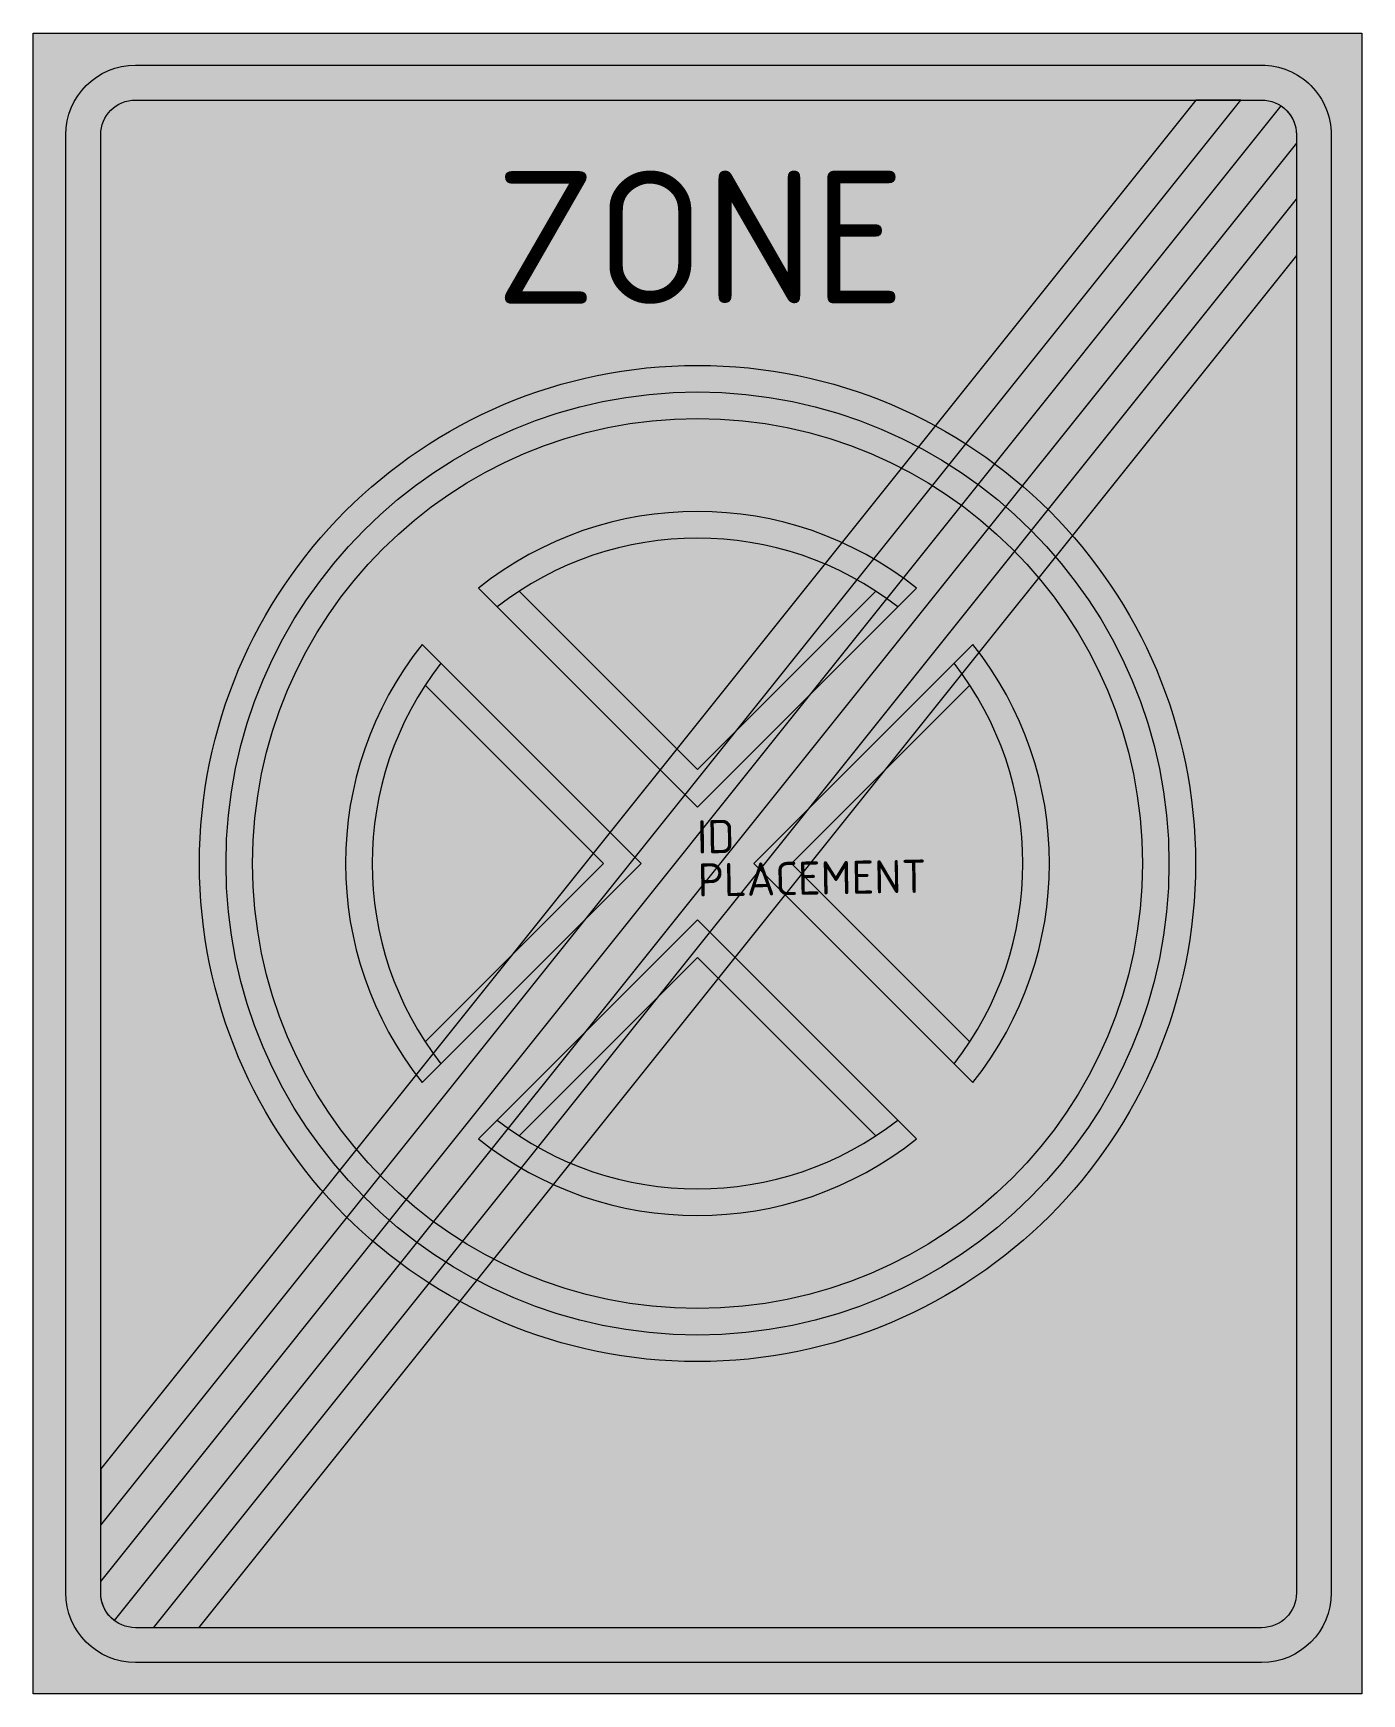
# Model space of a CAD drawing. Extents: x -5 to 5, y -6.3 to 6.3.
import ezdxf
from ezdxf.enums import TextEntityAlignment as Align

# ---------------------------------------------------------------- set-up
doc = ezdxf.new("R2010")
doc.units = 0
doc.styles.add('NLCS-ISO', font='NLCS-ISO.ttf', dxfattribs={"height": 0.25})
doc.styles.add('NLCS-RVV-M200-T25', font='NLCS-RVV.ttf')

msp = doc.modelspace()

# ---------------------------------------------------------------- hatches: boundary and pattern name
at = {"true_color": 0xf1f0ea}
h = msp.add_hatch(color=7, dxfattribs=at)
h.dxf.hatch_style = 1
h.paths.add_polyline_path([(5.001768961527112, 6.250889384204584), (-5.001768961527114, 6.250889384204584), (-5.001768961527114, 8.881784197001252e-16), (-4.756152544450599, 0), (-4.756152544450599, 5.485527994283396, -0.4142135623730949), (-4.2311525444506, 6.010527994283397), (4.247025125274812, 6.010527994283406, -0.4142135623730961), (4.77202512527481, 5.485527994283407), (4.772025125274808, 0), (5.001768961527114, 0)])
at = {"true_color": 0x2a292a}
h = msp.add_hatch(color=250, dxfattribs=at)
h.dxf.hatch_style = 1
h.paths.add_polyline_path([(-4.493652544450599, 5.485527994283398, -0.4142135623730969), (-4.2311525444506, 5.748027994283399), (4.247025125274812, 5.748027994283408, -0.4142135623730954), (4.509525125274811, 5.485527994283407), (4.509525125274809, 0), (4.77202512527481, 0), (4.772025125274808, 5.485527994283407, 0.4142135623730964), (4.247025125274812, 6.010527994283407), (-4.231152544450601, 6.010527994283397, 0.4142135623730949), (-4.756152544450599, 5.485527994283396), (-4.756152544450599, 0), (-4.493652544450599, 0)])
h = msp.add_hatch(color=250, dxfattribs=at)
h.dxf.hatch_style = 1
edge = h.paths.add_edge_path()
edge.add_line((-4.493652544450597, -5.40439625985604), (4.394105721736038, 5.702952804607825))
edge.add_arc((4.247025125274813, 5.485527994283406), 0.2624999999999983, -3.979039320256561e-13, 55.92296614211352, ccw=False)
edge.add_line((4.509525125274811, 5.485527994283404), (4.509525125274809, 5.424232791238668))
edge.add_line((4.509525125274809, 5.424232791238668), (-4.390997407085635, -5.699068232729272))
edge.add_arc((-4.231152544450599, -5.490847508762643), 0.2625000000000004, 180.0000000000002, 232.4876218789048, ccw=False)
edge.add_line((-4.493652544450599, -5.490847508762644), (-4.493652544450597, -5.40439625985604))
at = {"true_color": 0xf1f0ea}
h = msp.add_hatch(color=7, dxfattribs=at)
h.dxf.hatch_style = 1
h.paths.add_polyline_path([(3.753288368969613, 5.748027994283407), (-4.231152544450601, 5.748027994283397, 0.4142135623730946), (-4.493652544450599, 5.485527994283397), (-4.493652544450599, 0), (-3.75, 0, -0.5687653249039656), (1.790430706712748, 3.2949746409434)])
at = {"true_color": 0x2a292a}
h = msp.add_hatch(color=250, dxfattribs=at)
h.dxf.hatch_style = 1
h.paths.add_polyline_path([(-4.493652544450599, -4.981432493954282), (4.091730933876276, 5.748027994283407), (3.753288368969612, 5.748027994283407), (-4.493652544450597, -4.558468728052523)])
at = {"true_color": 0xf1f0ea}
h = msp.add_hatch(color=7, dxfattribs=at)
h.dxf.hatch_style = 1
h.paths.add_polyline_path([(4.394105721736038, 5.702952804607825, 0.1497946497620131), (4.247025125274812, 5.748027994283407), (4.091730933876276, 5.748027994283407), (2.020282841621347, 3.15926530064355, -0.01766663507280336), (2.238287002837229, 3.008749124292343)])
h = msp.add_hatch(color=7, dxfattribs=at)
h.dxf.hatch_style = 1
h.paths.add_polyline_path([(4.509525125274811, 5.001269025336916), (4.509525125274811, 5.424232791238672), (2.44462036308293, 2.843647530971494, -0.01766663507280355), (2.639282922358451, 2.663960520681008)])
at = {"true_color": 0x2a292a}
h = msp.add_hatch(color=250, dxfattribs=at)
h.dxf.hatch_style = 1
h.paths.add_polyline_path([(-4.095987445354437, -5.753347508762644), (4.509525125274811, 5.001269025336916), (4.509525125274811, 4.578305259435157), (-3.757544880447781, -5.753347508762644)])
at = {"true_color": 0xf1f0ea}
h = msp.add_hatch(color=7, dxfattribs=at)
h.dxf.hatch_style = 1
h.paths.add_polyline_path([(4.509525125274811, 4.578305259435157), (2.822097507941262, 2.469466674339162, -0.1816741673080603), (3.75, 0), (4.509525125274811, 0)])
at = {"true_color": 0x8e9291}
h = msp.add_hatch(color=252, dxfattribs=at)
h.dxf.hatch_style = 1
h.paths.add_polyline_path([(-3.75, 0), (-3.55, 0, -1), (3.55, 0), (3.75, 0, 1)])
at = {"true_color": 0xf1f0ea}
h = msp.add_hatch(color=7, dxfattribs=at)
h.dxf.hatch_style = 1
h.paths.add_polyline_path([(-3.55, 0), (-3.35, 0, -1), (3.35, 0), (3.55, 0, 1)])
at = {"true_color": 0x8e9291}
h = msp.add_hatch(color=252, dxfattribs=at)
h.dxf.hatch_style = 1
h.paths.add_polyline_path([(-3.35, 0), (-2.649999999999999, 0, -1), (2.649999999999999, 0), (3.35, 0, 1)])
at = {"true_color": 0xf1f0ea}
h = msp.add_hatch(color=7, dxfattribs=at)
h.dxf.hatch_style = 1
h.paths.add_polyline_path([(-1.649654741835122, 2.073918810547051), (-1.507242852048975, 1.931506920760905, -0.344001020495301), (1.507242852048975, 1.931506920760905), (1.649654741835121, 2.073918810547051, 0.3492131867617945)])
at = {"true_color": 0x4f5250}
h = msp.add_hatch(color=251, dxfattribs=at)
h.dxf.hatch_style = 1
h.paths.add_polyline_path([(1.342397670021389, 2.049504451207937, 0.2983434475014262), (-1.342397670021389, 2.049504451207936), (0, 0.7071067811865479)])
at = {"true_color": 0x8e9291}
h = msp.add_hatch(color=252, dxfattribs=at)
h.dxf.hatch_style = 1
h.paths.add_polyline_path([(-1.649654741835122, 2.073918810547051, 0.05678630287894314), (-2.073918810547052, 1.649654741835121), (-0.4242640687119295, 0), (-2.073918810547052, -1.649654741835122, 0.05678630287894317), (-1.649654741835122, -2.073918810547051), (0, -0.4242640687119295), (1.649654741835122, -2.073918810547051, 0.05678630287894307), (2.073918810547052, -1.649654741835122), (0.4242640687119295, 0), (2.073918810547053, 1.649654741835121, 0.05678630287894317), (1.649654741835121, 2.073918810547051), (0, 0.4242640687119295)])
at = {"true_color": 0xf1f0ea}
h = msp.add_hatch(color=7, dxfattribs=at)
h.dxf.hatch_style = 1
h.paths.add_polyline_path([(-1.342397670021389, 2.049504451207937, 0.0206950653731544), (-1.507242852048974, 1.931506920760905), (0, 0.4242640687119295), (1.507242852048975, 1.931506920760905, 0.02069506537315445), (1.34239767002139, 2.049504451207937), (0, 0.7071067811865479)])
h = msp.add_hatch(color=7, dxfattribs=at)
h.dxf.hatch_style = 1
h.paths.add_polyline_path([(-1.931506920760904, 1.507242852048974), (-2.073918810547051, 1.649654741835121, 0.1695850658511048), (-2.649999999999999, 0, 0.1695850658511048), (-2.073918810547052, -1.649654741835122), (-1.931506920760904, -1.507242852048974, -0.3440010204953008)])
h = msp.add_hatch(color=7, dxfattribs=at)
h.dxf.hatch_style = 1
h.paths.add_polyline_path([(2.073918810547052, 1.649654741835121), (1.931506920760905, 1.507242852048974, -0.3440010204953009), (1.931506920760905, -1.507242852048975), (2.073918810547051, -1.649654741835121, 0.1695850658511048), (2.649999999999999, 0, 0.1695850658511048)])
h = msp.add_hatch(color=7, dxfattribs=at)
h.dxf.hatch_style = 1
h.paths.add_polyline_path([(-1.931506920760904, 1.507242852048973, 0.02069506537315437), (-2.049504451207936, 1.342397670021388), (-0.7071067811865479, 0), (-2.049504451207936, -1.342397670021388, 0.02069506537315438), (-1.931506920760904, -1.507242852048974), (-0.4242640687119295, 0)])
h = msp.add_hatch(color=7, dxfattribs=at)
h.dxf.hatch_style = 1
h.paths.add_polyline_path([(0.7071067811865479, 0), (2.049504451207937, 1.342397670021388, 0.02069506537315444), (1.931506920760904, 1.507242852048973), (0.4242640687119295, 0), (1.931506920760905, -1.507242852048974, 0.02069506537315437), (2.049504451207937, -1.342397670021389)])
at = {"true_color": 0x4f5250}
h = msp.add_hatch(color=251, dxfattribs=at)
h.dxf.hatch_style = 1
h.paths.add_polyline_path([(-0.7071067811865479, 0), (-2.049504451207937, 1.342397670021388, 0.2983434475014261), (-2.049504451207937, -1.342397670021388)])
h = msp.add_hatch(color=251, dxfattribs=at)
h.dxf.hatch_style = 1
h.paths.add_polyline_path([(2.049504451207936, 1.342397670021388), (0.7071067811865479, 0), (2.049504451207937, -1.342397670021388, 0.2983434475014261)])
at = {"true_color": 0xf1f0ea}
h = msp.add_hatch(color=7, dxfattribs=at)
h.dxf.hatch_style = 1
h.paths.add_polyline_path([(5.001768961527114, 0), (4.772025125274808, 0), (4.77202512527481, -5.490847508762636, -0.4142135623730947), (4.247025125274812, -6.015847508762636), (-4.231152544450599, -6.015847508762644, -0.4142135623730952), (-4.756152544450599, -5.490847508762644), (-4.756152544450599, 0), (-5.001768961527114, 8.881784197001252e-16), (-5.001768961527114, -6.250889384204585), (5.001768961527116, -6.250889384204584)])
at = {"true_color": 0x2a292a}
h = msp.add_hatch(color=250, dxfattribs=at)
h.dxf.hatch_style = 1
h.paths.add_polyline_path([(-4.493652544450599, 0), (-4.756152544450599, -8.881784197001252e-16), (-4.756152544450599, -5.490847508762644, 0.4142135623730955), (-4.231152544450599, -6.015847508762644), (4.247025125274812, -6.015847508762636, 0.4142135623730949), (4.77202512527481, -5.490847508762636), (4.77202512527481, 0), (4.509525125274813, 8.881784197001252e-16), (4.509525125274811, -5.490847508762637, -0.4142135623730957), (4.247025125274812, -5.753347508762635), (-4.2311525444506, -5.753347508762644, -0.4142135623730954), (-4.493652544450599, -5.490847508762644)])
at = {"true_color": 0xf1f0ea}
h = msp.add_hatch(color=7, dxfattribs=at)
h.dxf.hatch_style = 1
h.paths.add_polyline_path([(-3.75, 0), (-4.493652544450599, 0), (-4.493652544450599, -4.558468728052523), (-2.822097507941264, -2.46946667433916, -0.1816741673080603)])
h = msp.add_hatch(color=7, dxfattribs=at)
h.dxf.hatch_style = 1
h.paths.add_polyline_path([(4.509525125274809, 0), (3.75, 0, -0.5687653249039656), (-1.790430706712748, -3.294974640943402), (-3.75754488044778, -5.753347508762645), (4.247025125274812, -5.753347508762635, 0.4142135623730963), (4.509525125274811, -5.490847508762636)])
at = {"true_color": 0x8e9291}
h = msp.add_hatch(color=252, dxfattribs=at)
h.dxf.hatch_style = 1
h.paths.add_polyline_path([(3.75, 0), (3.55, 0, -1), (-3.55, 0), (-3.75, 0, 1)])
at = {"true_color": 0xf1f0ea}
h = msp.add_hatch(color=7, dxfattribs=at)
h.dxf.hatch_style = 1
h.paths.add_polyline_path([(3.55, 0), (3.35, 0, -1), (-3.35, 0), (-3.55, 0, 1)])
at = {"true_color": 0x8e9291}
h = msp.add_hatch(color=252, dxfattribs=at)
h.dxf.hatch_style = 1
h.paths.add_polyline_path([(3.35, 0), (2.649999999999999, 0, -1), (-2.649999999999999, 0), (-3.35, 0, 1)])
at = {"true_color": 0xf1f0ea}
h = msp.add_hatch(color=7, dxfattribs=at)
h.dxf.hatch_style = 1
h.paths.add_polyline_path([(0, -0.4242640687119295), (-1.507242852048975, -1.931506920760904, 0.02069506537315443), (-1.342397670021389, -2.049504451207937), (0, -0.7071067811865483), (1.34239767002139, -2.049504451207937, 0.02069506537315443), (1.507242852048975, -1.931506920760904)])
at = {"true_color": 0x4f5250}
h = msp.add_hatch(color=251, dxfattribs=at)
h.dxf.hatch_style = 1
h.paths.add_polyline_path([(0, -0.7071067811865479), (-1.342397670021389, -2.049504451207937, 0.2983434475014262), (1.342397670021389, -2.049504451207936)])
at = {"true_color": 0xf1f0ea}
h = msp.add_hatch(color=7, dxfattribs=at)
h.dxf.hatch_style = 1
h.paths.add_polyline_path([(-1.507242852048975, -1.931506920760904), (-1.649654741835122, -2.073918810547051, 0.3492131867617947), (1.649654741835122, -2.073918810547051), (1.507242852048975, -1.931506920760905, -0.3440010204953011)])
h = msp.add_hatch(color=7, dxfattribs=at)
h.dxf.hatch_style = 1
h.paths.add_polyline_path([(-2.44462036308293, -2.843647530971496, -0.01766663507280363), (-2.639282922358452, -2.663960520681008), (-4.493652544450599, -4.981432493954282), (-4.493652544450599, -5.404396259856042)])
h = msp.add_hatch(color=7, dxfattribs=at)
h.dxf.hatch_style = 1
h.paths.add_polyline_path([(-2.020282841621341, -3.159265300643552, -0.01766663507280369), (-2.238287002837227, -3.008749124292343), (-4.390997407085635, -5.699068232729273, 0.1651561506390755), (-4.231152544450601, -5.753347508762644), (-4.095987445354437, -5.753347508762642)])

# ---------------------------------------------------------------- linework, layer by layer
at = {"color": 250, "lineweight": 0, "true_color": 0x2a292a}
for points in [[(-5.001768961527114, 6.250889384204584), (5.001768961527114, 6.250889384204584), (5.001768961527114, -6.250889384204584), (-5.001768961527114, -6.250889384204584)], [(-4.493652544450599, -4.981432493954282), (4.091730933876276, 5.748027994283407), (3.753288368969612, 5.748027994283407), (-4.493652544450597, -4.558468728052523)], [(-4.095987445354437, -5.753347508762644), (4.509525125274811, 5.001269025336916), (4.509525125274811, 4.578305259435157), (-3.757544880447781, -5.753347508762644)]]:
    msp.add_lwpolyline(points, close=True, dxfattribs=at)
for points in [[(-4.231152544450599, 6.010527994283397), (4.247025125274812, 6.010527994283406, -0.4142135623730963), (4.772025125274808, 5.485527994283405), (4.77202512527481, -5.490847508762638, -0.4142135623730948), (4.24702512527481, -6.015847508762636), (-4.2311525444506, -6.015847508762644, -0.4142135623730947), (-4.756152544450599, -5.490847508762644), (-4.756152544450599, 5.4855279942834, -0.4142135623730945)], [(-4.2311525444506, 5.748027994283397), (4.247025125274812, 5.748027994283406, -0.4142135623730953), (4.509525125274811, 5.485527994283405), (4.509525125274811, -5.490847508762638, -0.4142135623730948), (4.247025125274812, -5.753347508762635), (-4.2311525444506, -5.753347508762644, -0.4142135623730953), (-4.493652544450599, -5.490847508762644), (-4.493652544450599, 5.4855279942834, -0.4142135623730948)], [(-4.493652544450597, -5.40439625985604), (4.394105721736038, 5.702952804607825, -0.2489710141926748), (4.509525125274811, 5.485527994283404), (4.509525125274809, 5.424232791238668), (-4.390997407085634, -5.699068232729272, -0.2331103517981672), (-4.493652544450599, -5.490847508762644)]]:
    msp.add_lwpolyline(points, format="xyb", close=True, dxfattribs=at)
at = {"color": 7, "lineweight": 0, "true_color": 0xf1f0ea}
for points in [[(0, 0.4242640687119295), (-1.649654741835123, 2.073918810547053)], [(0, 0.7071067811865479), (-1.342397670021388, 2.049504451207936)], [(0, 0.4242640687119295), (1.649654741835123, 2.073918810547053)], [(0, 0.7071067811865479), (1.342397670021388, 2.049504451207936)], [(-0.4242640687119295, 0), (-2.073918810547051, 1.649654741835121)], [(0.4242640687119295, 0), (2.073918810547051, 1.649654741835121)], [(-0.7071067811865479, 0), (-2.049504451207937, 1.342397670021388)], [(0.7071067811865479, 0), (2.049504451207937, 1.342397670021388)], [(-2.073918810547051, -1.649654741835121), (-0.4242640687119295, 0)], [(-2.049504451207937, -1.342397670021389), (-0.7071067811865479, 0)], [(2.073918810547051, -1.649654741835121), (0.4242640687119295, 0)], [(2.049504451207937, -1.342397670021389), (0.7071067811865479, 0)], [(-1.649654741835122, -2.073918810547051), (0, -0.4242640687119295)], [(1.649654741835122, -2.073918810547051), (0, -0.4242640687119295)], [(-1.342397670021389, -2.049504451207936), (4.440892098500626e-16, -0.7071067811865479)], [(1.342397670021389, -2.049504451207936), (-4.440892098500626e-16, -0.7071067811865479)]]:
    msp.add_lwpolyline(points, dxfattribs=at)
at = {"color": 252, "lineweight": 0, "true_color": 0x8e9291}
msp.add_circle((0, 0), 3.75, dxfattribs=at)
at = {"color": 7, "lineweight": 0, "true_color": 0xf1f0ea}
for radius in [3.55, 3.35]:
    msp.add_circle((0, 0), radius, dxfattribs=at)
for radius, start, end in [(2.649999999999999, 51.50024989204388, 128.4997501079561), (2.449999999999999, 52.03346131537888, 127.9665386846211), (2.649999999999999, 141.5002498920439, 218.4997501079561), (2.649999999999999, 321.5002498920439, 38.49975010795611), (2.449999999999999, 142.0334613153789, 217.9665386846211), (2.449999999999999, 322.0334613153788, 37.96653868462106), (2.449999999999999, 232.0334613153789, 307.966538684621), (2.649999999999999, 231.5002498920439, 308.4997501079561)]:
    msp.add_arc((0, 0), radius, start, end, dxfattribs=at)

# ---------------------------------------------------------------- texts
at = {"color": 250, "true_color": 0x2a292a, "style": 'NLCS-RVV-M200-T25'}
msp.add_text('ZONE', height=1, dxfattribs=at).set_placement((0.02025343292513337, 4.713568710161724), align=Align.MIDDLE_CENTER)
at = {"style": 'NLCS-ISO'}
msp.add_attdef('ID', text='', height=0.25, rotation=1, dxfattribs=at).set_placement((0, 0), align=Align.BOTTOM_LEFT)
msp.add_attdef('PLACEMENT', text='', height=0.25, rotation=1, dxfattribs=at).set_placement((0, 0), align=Align.TOP_LEFT)

doc.saveas('drawing.dxf')
